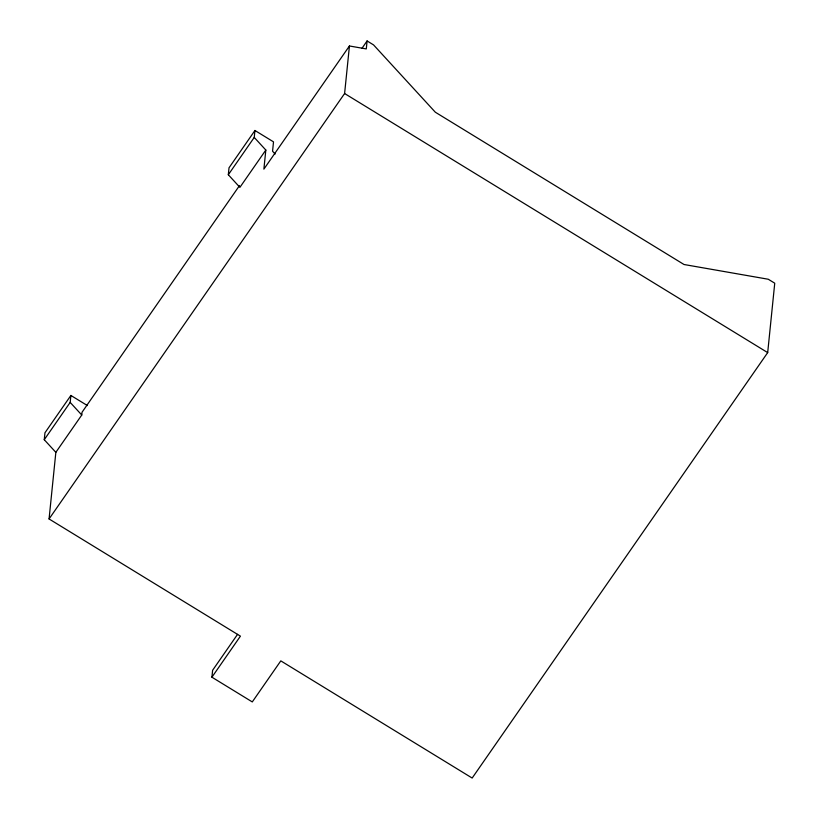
<?xml version="1.0" encoding="UTF-8"?>
<svg xmlns="http://www.w3.org/2000/svg" width="819" height="819" viewBox="0 0 819 819"><rect width="100%" height="100%" fill="white"/><g stroke="black" fill="none" stroke-linecap="round" stroke-linejoin="round"><path stroke-width="1.23" d="M362.018 48.26L367.096 40.95L373.556 44.902L435.329 112.213L684.019 264.506L768.283 279.248L774.743 283.2L767.69 352.61L472.164 778.05L280.804 660.872L252.283 701.924L211.916 677.2L240.428 636.148L49.068 518.959L55.846 452.334L44.257 439.721L44.963 432.78L70.884 395.454L87.398 405.569M44.257 439.721L70.178 402.395L70.884 395.454M55.846 452.334L81.767 415.018L82.043 412.244L239.455 185.647M254.944 130.487L254.238 137.428L265.827 150.051L239.895 187.367L228.317 174.744L229.023 167.803L254.944 130.487L273.515 141.861L272.563 151.228L275.143 154.033M211.916 677.2L212.623 670.259L237.571 634.336M265.827 150.051L263.882 169.134L349.437 45.977L366.288 48.925L367.096 40.95M49.068 518.959L344.604 93.52L349.437 45.977M228.317 174.744L254.238 137.428M344.604 93.52L767.69 352.61M70.178 402.395L81.767 415.018"/></g></svg>
